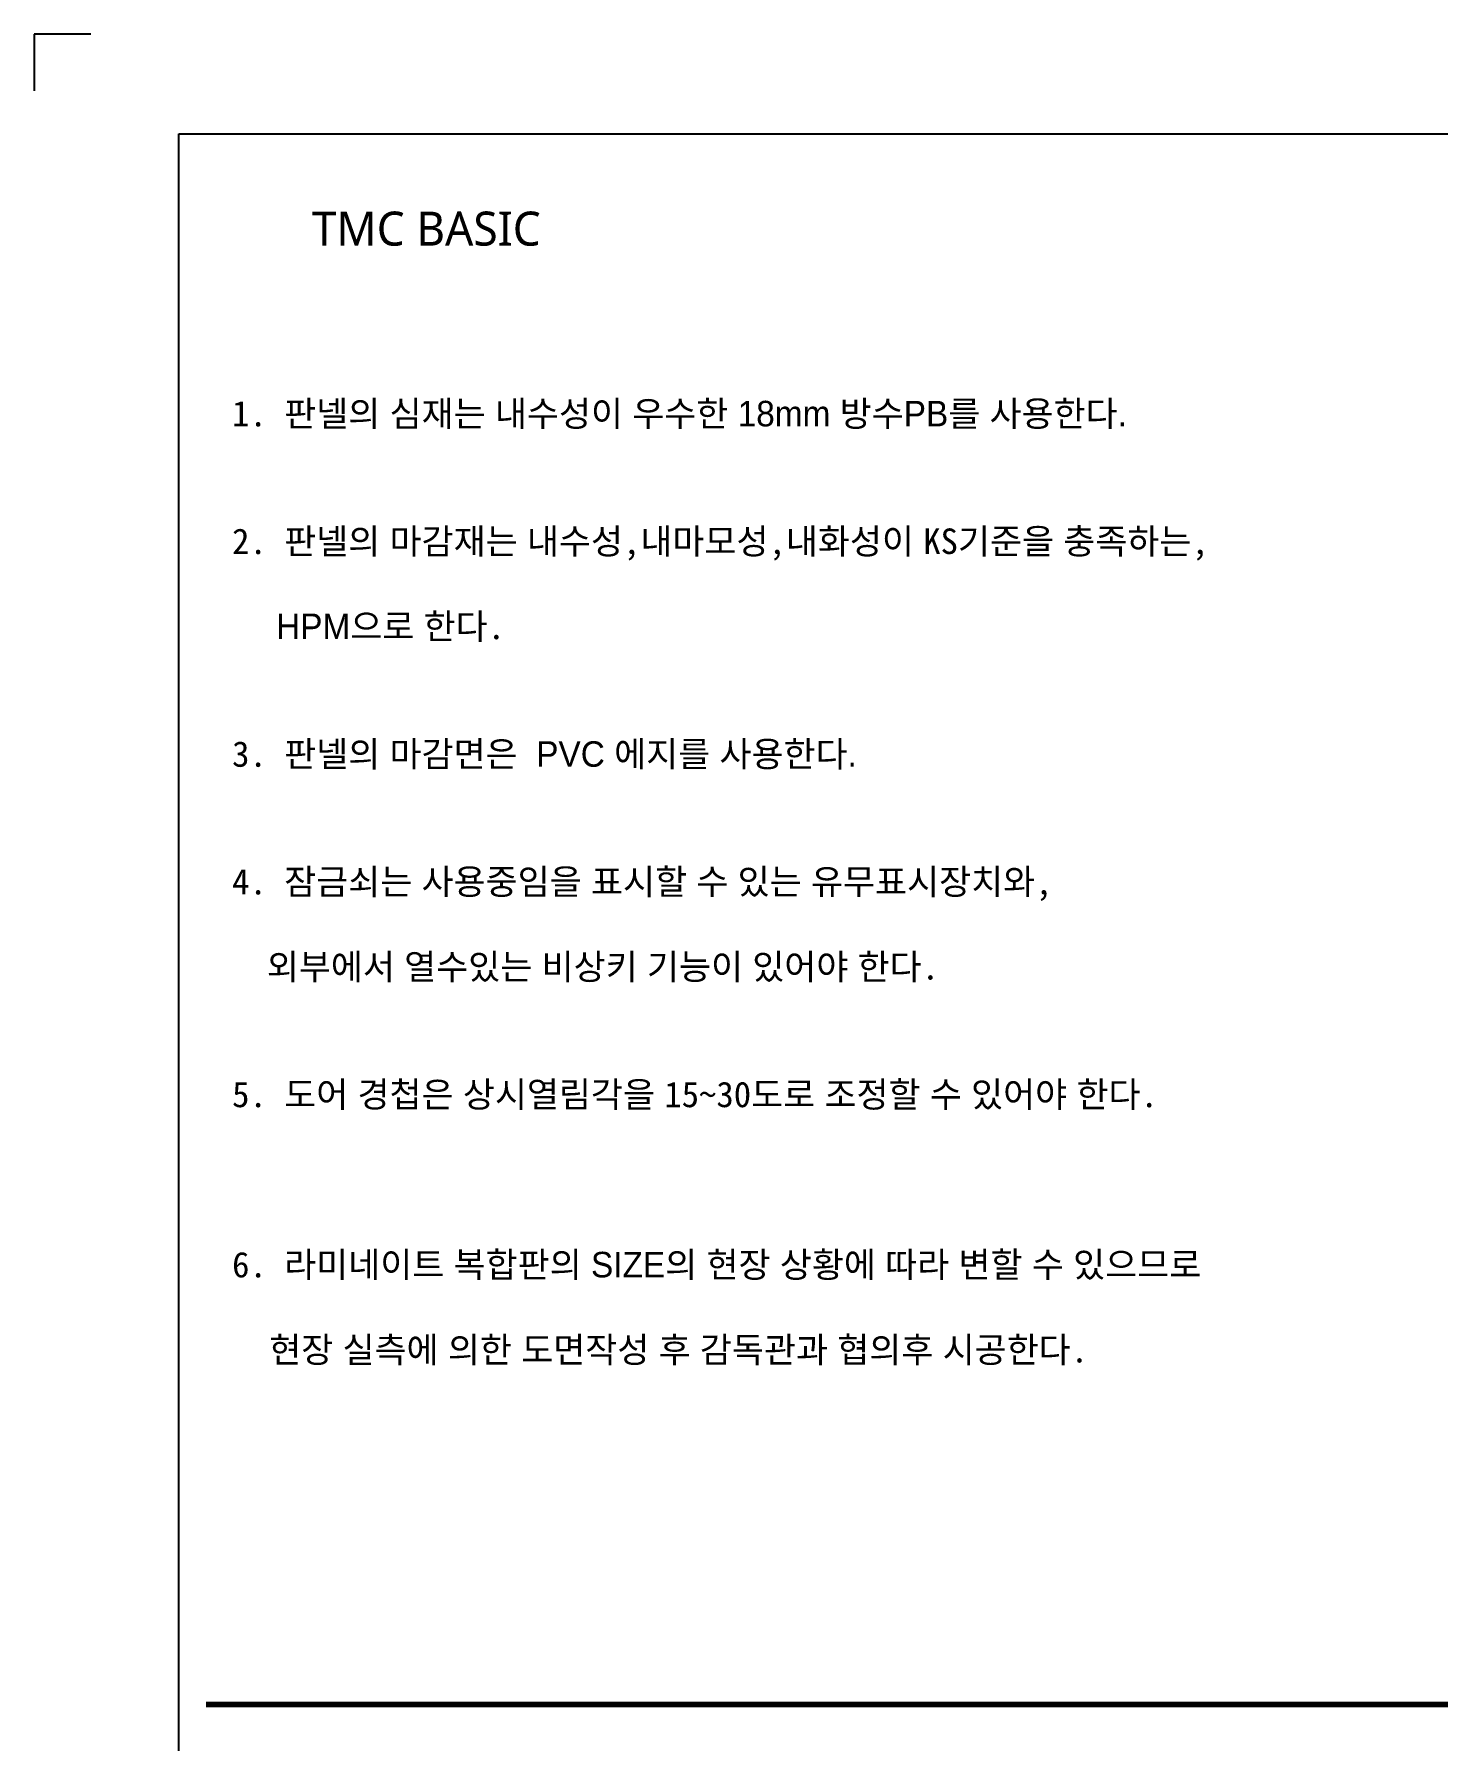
# Model space of a CAD drawing. Extents: x -256 to 8104, y -176 to 5714.
# Drawn here: x -256 to 2219, y 2705 to 5714 of the extents above; entities that cross this region are included whole.
import ezdxf
from ezdxf.enums import TextEntityAlignment as Align

# ---------------------------------------------------------------- set-up
doc = ezdxf.new("R2010")
doc.units = 0
doc.header["$LTSCALE"] = 30
doc.layers.get('0').update_dxf_attribs({"linetype": 'CONTINUOUS'})
doc.layers.add('jac text', color=7, linetype='CONTINUOUS')
doc.layers.add('TIT', color=3, linetype='CONTINUOUS')
doc.styles.add('돋움', font='malgun.ttf')

# ---------------------------------------------------------------- blocks, each defined once
blk = doc.blocks.new('BASIC_32', base_point=(118473.5, -6786.3))
at = {"color": 2}
for p, q in [((118217.6, -1072), (118217.6, -1172)), ((118217.6, -1072), (118217.6, -1172)), ((118217.6, -1072), (118217.6, -1172)), ((118317.6, -1072), (118217.6, -1072)), ((118217.6, -1072), (118217.6, -1172))]:
    blk.add_line(p, q, dxfattribs=at)
for points in [[(118472.8, -1247.9), (125725.1, -1247.9), (125725.1, -6786.2), (118472.8, -6786.2)], [(118472.8, -1247.9), (125725.1, -1247.9), (125725.1, -6786.2), (118472.8, -6786.2)], [(118472.8, -1247.9), (126454.7, -1247.9), (126454.7, -6786.2), (118472.8, -6786.2)]]:
    blk.add_lwpolyline(points, close=True, dxfattribs=at)
at = {"color": 8, "const_width": 10}
blk.add_lwpolyline([(118520.9, -4017), (124305.4, -4017)], dxfattribs=at)
at = {"layer": 'jac text', "insert": (118566.7, -3419.1), "char_height": 45, "attachment_point": 7}
blk.add_mtext('1. {\\F굴림;판넬의 심재는 내수성이 우수한 18mm 방수PB를 사용한다.    \\P     \\P}\\P2. {\\F굴림;판넬의 마감재는 내수성},{\\F굴림;내마모성},{\\F굴림;내화성이 }KS{\\F굴림;기준을 충족하는},\\P \\P  {\\F굴림; HPM으로 한다}. \\P\\P\\P3. {\\F굴림;판넬의 마감면은  PVC 에지를 사용한다.\\P\\P}\\P4. {\\F굴림;잠금쇠는 사용중임을 표시할 수 있는 유무표시장치와}, \\P\\P  {\\F굴림;외부에서 열수있는 비상키 기능이 있어야 한다}.\\P\\P\\P5. {\\F굴림;도어 경첩은 상시열림각을 }15~30{\\F굴림;도로 조정할 수 있어야 한다}.\\P\\P\\P\\P6. {\\F굴림;라미네이트 복합판의 SIZE의 현장 상황에 따라 변할 수 있으므로 \\P\\P    현장 실측에 의한 도면작성 후 감독관과 협의후 시공한다}. ', dxfattribs=at)
at = {"layer": 'TIT', "style": '돋움'}
blk.add_text('TMC BASIC', height=60, dxfattribs=at).set_placement((119110.9, -1444.9), align=Align.RIGHT)

msp = doc.modelspace()

# ---------------------------------------------------------------- block references
msp.add_blockref('BASIC_32', (0, 0))

doc.saveas('drawing.dxf')
